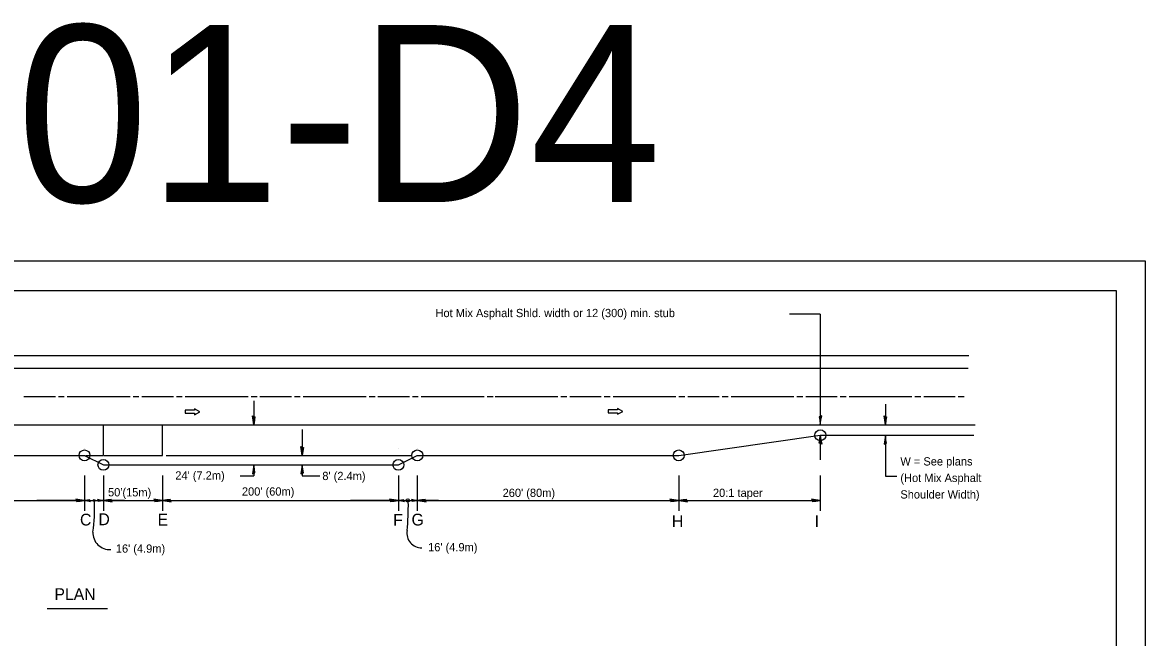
# Model space of a CAD drawing. Extents: x 112682 to 126021, y 61994 to 72129.
# Drawn here: x 113431 to 114382, y 68075 to 68596 of the extents above; entities that cross this region are included whole.
import ezdxf

# ---------------------------------------------------------------- set-up
doc = ezdxf.new("R2010")
doc.units = 0
for name, color, linetype in [('Default', 7, 'Continuous'), ('Sheets_50 Reference Boundary', 7, 'Continuous'), ('Sheets_General Details', 7, 'Continuous'), ('Sheets_Printer Plotting Border', 7, 'Continuous')]:
    doc.layers.add(name, color=color, linetype=linetype)

msp = doc.modelspace()

# ---------------------------------------------------------------- linework, layer by layer
at = {"layer": 'Default'}
for points in [[(113626.61, 68262.02), (113627.64, 68261.79), (113627.2, 68258.88), (113626.71, 68255.13), (113626.16, 68259.13), (113625.55, 68262.63), (113626.61, 68262.02), (113627.29, 68261.71), (113626.71, 68257.65), (113625.93, 68262.09), (113626.8, 68261.43), (113626.68, 68259.57), (113626.41, 68261.36)], [(114106.82, 68262.02), (114105.79, 68261.79), (114106.23, 68258.88), (114106.72, 68255.13), (114107.27, 68259.13), (114107.88, 68262.63), (114106.82, 68262.02), (114106.14, 68261.71), (114106.72, 68257.65), (114107.5, 68262.09), (114106.63, 68261.43), (114106.75, 68259.57), (114107.02, 68261.36)], [(114161.74, 68262.02), (114162.77, 68261.79), (114162.33, 68258.88), (114161.84, 68255.13), (114161.29, 68259.13), (114160.68, 68262.63), (114161.74, 68262.02), (114162.42, 68261.71), (114161.83, 68257.65), (114161.05, 68262.09), (114161.93, 68261.43), (114161.81, 68259.57), (114161.54, 68261.36)], [(114106.82, 68239.35), (114105.79, 68239.58), (114106.23, 68242.49), (114106.72, 68246.24), (114107.27, 68242.24), (114107.88, 68238.74), (114106.82, 68239.35), (114106.14, 68239.66), (114106.72, 68243.72), (114107.5, 68239.28), (114106.63, 68239.93), (114106.75, 68241.8), (114107.02, 68240.01)], [(114161.74, 68239.35), (114162.77, 68239.58), (114162.33, 68242.49), (114161.84, 68246.24), (114161.29, 68242.24), (114160.68, 68238.74), (114161.74, 68239.35), (114162.42, 68239.66), (114161.83, 68243.72), (114161.05, 68239.28), (114161.93, 68239.93), (114161.81, 68241.8), (114161.54, 68240.01)], [(113667.61, 68236.02), (113668.64, 68235.79), (113668.2, 68232.88), (113667.71, 68229.13), (113667.16, 68233.13), (113666.55, 68236.63), (113667.61, 68236.02), (113668.29, 68235.71), (113667.71, 68231.65), (113666.93, 68236.09), (113667.8, 68235.43), (113667.68, 68233.57), (113667.41, 68235.36)], [(113626.61, 68214.24), (113627.64, 68214.48), (113627.2, 68217.39), (113626.71, 68221.13), (113626.16, 68217.13), (113625.55, 68213.63), (113626.61, 68214.24), (113627.29, 68214.55), (113626.71, 68218.62), (113625.93, 68214.17), (113626.8, 68214.83), (113626.68, 68216.7), (113626.41, 68214.9)], [(113667.61, 68214.24), (113668.64, 68214.48), (113668.2, 68217.39), (113667.71, 68221.13), (113667.16, 68217.13), (113666.55, 68213.63), (113667.61, 68214.24), (113668.29, 68214.55), (113667.71, 68218.62), (113666.93, 68214.17), (113667.8, 68214.83), (113667.68, 68216.7), (113667.41, 68214.9)], [(113476.33, 68191.03), (113476.56, 68190.01), (113479.47, 68190.45), (113483.22, 68190.93), (113479.22, 68191.48), (113475.72, 68192.1), (113476.33, 68191.03), (113476.64, 68190.35), (113480.7, 68190.94), (113476.26, 68191.72), (113476.92, 68190.84), (113478.78, 68190.96), (113476.99, 68191.23)], [(113506.1, 68190.83), (113505.87, 68191.86), (113502.96, 68191.42), (113499.22, 68190.93), (113503.22, 68190.38), (113506.72, 68189.77), (113506.1, 68190.83), (113505.8, 68191.51), (113501.73, 68190.93), (113506.18, 68190.15), (113505.52, 68191.02), (113503.65, 68190.9), (113505.45, 68190.63)], [(113542.48, 68191.03), (113542.71, 68190.01), (113545.62, 68190.45), (113549.36, 68190.93), (113545.37, 68191.48), (113541.86, 68192.1), (113542.48, 68191.03), (113542.79, 68190.35), (113546.85, 68190.94), (113542.41, 68191.72), (113543.06, 68190.84), (113544.93, 68190.96), (113543.13, 68191.23)], [(113556.1, 68190.83), (113555.87, 68191.86), (113552.96, 68191.42), (113549.22, 68190.93), (113553.22, 68190.38), (113556.72, 68189.77), (113556.1, 68190.83), (113555.8, 68191.51), (113551.73, 68190.93), (113556.18, 68190.15), (113555.52, 68191.02), (113553.65, 68190.9), (113555.45, 68190.63)], [(113742.33, 68191.03), (113742.56, 68190.01), (113745.47, 68190.45), (113749.22, 68190.93), (113745.22, 68191.48), (113741.72, 68192.1), (113742.33, 68191.03), (113742.64, 68190.35), (113746.7, 68190.94), (113742.26, 68191.72), (113742.92, 68190.84), (113744.78, 68190.96), (113742.99, 68191.23)], [(113772.1, 68190.83), (113771.87, 68191.86), (113768.96, 68191.42), (113765.22, 68190.93), (113769.22, 68190.38), (113772.72, 68189.77), (113772.1, 68190.83), (113771.8, 68191.51), (113767.73, 68190.93), (113772.18, 68190.15), (113771.52, 68191.02), (113769.65, 68190.9), (113771.45, 68190.63)], [(113979.83, 68191.03), (113980.06, 68190.01), (113982.97, 68190.45), (113986.72, 68190.93), (113982.72, 68191.48), (113979.22, 68192.1), (113979.83, 68191.03), (113980.14, 68190.35), (113984.2, 68190.94), (113979.76, 68191.72), (113980.42, 68190.84), (113982.28, 68190.96), (113980.49, 68191.23)], [(113993.6, 68190.83), (113993.37, 68191.86), (113990.46, 68191.42), (113986.72, 68190.93), (113990.72, 68190.38), (113994.22, 68189.77), (113993.6, 68190.83), (113993.3, 68191.51), (113989.23, 68190.93), (113993.68, 68190.15), (113993.02, 68191.02), (113991.15, 68190.9), (113992.95, 68190.63)], [(114099.83, 68191.03), (114100.06, 68190.01), (114102.97, 68190.45), (114106.72, 68190.93), (114102.72, 68191.48), (114099.22, 68192.1), (114099.83, 68191.03), (114100.14, 68190.35), (114104.2, 68190.94), (114099.76, 68191.72), (114100.42, 68190.84), (114102.28, 68190.96), (114100.49, 68191.23)]]:
    msp.add_lwpolyline(points, dxfattribs=at)
at = {"layer": 'Sheets_50 Reference Boundary'}
msp.add_lwpolyline([(112782.29, 68368.9), (114357.29, 68368.9), (114357.29, 67368.91), (112782.29, 67368.91)], close=True, dxfattribs=at)
at = {"layer": 'Sheets_General Details'}
for p, q in [((114382.29, 68393.91), (112682.29, 68393.91)), ((114382.29, 67293.91), (114382.29, 68393.91)), ((114106.72, 68348.92), (114080.72, 68348.92)), ((114106.72, 68348.92), (114106.72, 68255.13)), ((112833.37, 68313.88), (114232.52, 68313.88)), ((112834.25, 68303.13), (114232.07, 68303.13)), ((113626.71, 68275.46), (113626.71, 68255.13)), ((114161.84, 68272.65), (114161.84, 68255.13)), ((112833.81, 68255.13), (114237.82, 68255.13)), ((113499.22, 68229.13), (113499.22, 68255.13)), ((113549.22, 68229.13), (113549.22, 68255.13)), ((113667.71, 68250.98), (113667.71, 68229.13)), ((113986.72, 68229.13), (114106.72, 68246.24)), ((114106.72, 68246.24), (114236.83, 68246.24)), ((114106.72, 68246.24), (114106.72, 68225.5)), ((114161.84, 68246.24), (114161.84, 68211.51)), ((113483.22, 68235.13), (113483.22, 68235.13)), ((113749.22, 68235.13), (113749.22, 68235.13)), ((113765.22, 68235.13), (113765.22, 68235.13)), ((113088.52, 68229.13), (113483.22, 68229.13)), ((113483.22, 68229.13), (113499.22, 68221.13)), ((113484.24, 68229.13), (113498.76, 68229.13)), ((113499.22, 68229.13), (113549.22, 68229.13)), ((113552.28, 68229.13), (113760.46, 68229.13)), ((113749.22, 68221.13), (113765.22, 68229.13)), ((113765.22, 68229.13), (113765.22, 68229.13)), ((113765.22, 68229.13), (113986.72, 68229.13)), ((113986.72, 68229.13), (113986.72, 68229.13)), ((113499.22, 68221.13), (113749.22, 68221.13)), ((113626.71, 68221.13), (113626.71, 68211.74)), ((113667.71, 68221.13), (113667.71, 68211.74)), ((113483.22, 68212.13), (113483.22, 68182.13)), ((113499.22, 68212.13), (113499.22, 68182.13)), ((113549.22, 68212.13), (113549.22, 68182.13)), ((113615.02, 68211.74), (113626.71, 68211.74)), ((113667.71, 68211.74), (113682.48, 68211.74)), ((113749.22, 68212.13), (113749.22, 68182.13)), ((113765.22, 68212.13), (113765.22, 68182.13)), ((113986.72, 68212.13), (113986.72, 68182.13)), ((114106.72, 68212.13), (114106.72, 68182.13)), ((114161.84, 68211.51), (114171.47, 68211.51)), ((113024.22, 68190.93), (113483.22, 68190.93)), ((113483.22, 68190.93), (113442.73, 68190.93)), ((113483.22, 68190.93), (113499.22, 68190.93)), ((113517.22, 68190.93), (113499.22, 68190.93)), ((113499.22, 68190.93), (113549.22, 68190.93)), ((113499.22, 68190.93), (113548.37, 68190.93)), ((113549.22, 68190.93), (113749.22, 68190.93)), ((113749.22, 68190.93), (113708.73, 68190.93)), ((113749.22, 68190.93), (113765.22, 68190.93)), ((113783.22, 68190.93), (113765.22, 68190.93)), ((113765.22, 68190.93), (114024.22, 68190.93)), ((113986.72, 68190.93), (114106.72, 68190.93)), ((113451.59, 68099.46), (113502.57, 68099.46))]:
    msp.add_line(p, q, dxfattribs=at)
for points in [[(112782.29, 68368.91), (114357.29, 68368.91), (114357.29, 67318.91), (112782.29, 67318.91)], [(113568.41, 68264.92), (113576.33, 68264.92), (113576.33, 68263.67), (113580.91, 68266.17), (113576.33, 68268.67), (113576.33, 68267.42), (113568.41, 68267.42)], [(113926.87, 68265.24), (113934.79, 68265.24), (113934.79, 68263.99), (113939.37, 68266.49), (113934.79, 68268.99), (113934.79, 68267.74), (113926.87, 68267.74)]]:
    msp.add_lwpolyline(points, close=True, dxfattribs=at)
for points in [[(113431.88, 68279.13), (113458.55, 68279.13)], [(113461.05, 68279.13), (113466.05, 68279.13)], [(113468.55, 68279.13), (113521.88, 68279.13)], [(113524.38, 68279.13), (113529.38, 68279.13)], [(113531.88, 68279.13), (113558.55, 68279.13)], [(113561.05, 68279.13), (113566.05, 68279.13)], [(113568.55, 68279.13), (113621.88, 68279.13)], [(113624.38, 68279.13), (113629.38, 68279.13)], [(113631.88, 68279.13), (113658.55, 68279.13)], [(113661.05, 68279.13), (113666.05, 68279.13)], [(113668.55, 68279.13), (113721.88, 68279.13)], [(113724.38, 68279.13), (113729.38, 68279.13)], [(113731.88, 68279.13), (113758.55, 68279.13)], [(113761.05, 68279.13), (113766.05, 68279.13)], [(113768.55, 68279.13), (113821.88, 68279.13)], [(113824.38, 68279.13), (113829.38, 68279.13)], [(113831.05, 68279.13), (113884.38, 68279.13)], [(113886.88, 68279.13), (113891.88, 68279.13)], [(113894.38, 68279.13), (113921.05, 68279.13)], [(113923.55, 68279.13), (113928.55, 68279.13)], [(113931.05, 68279.13), (113984.38, 68279.13)], [(113986.88, 68279.13), (113991.88, 68279.13)], [(113994.38, 68279.13), (114021.05, 68279.13)], [(114023.55, 68279.13), (114028.55, 68279.13)], [(114031.05, 68279.13), (114084.38, 68279.13)], [(114086.88, 68279.13), (114091.88, 68279.13)], [(114094.38, 68279.13), (114121.05, 68279.13)], [(114123.55, 68279.13), (114128.55, 68279.13)], [(114131.05, 68279.13), (114184.38, 68279.13)], [(114186.88, 68279.13), (114191.88, 68279.13)], [(114194.38, 68279.13), (114221.05, 68279.13)], [(114223.55, 68279.13), (114228.55, 68279.13)], [(113487.81, 68190.87), (113487.66, 68191.55), (113485.71, 68191.26), (113483.22, 68190.93), (113485.88, 68190.57), (113488.22, 68190.16), (113487.81, 68190.87), (113487.6, 68191.32), (113484.9, 68190.93), (113487.86, 68190.41), (113487.42, 68190.99), (113486.18, 68190.91), (113487.37, 68190.73)], [(113494.63, 68191), (113494.78, 68190.32), (113496.72, 68190.61), (113499.22, 68190.93), (113496.55, 68191.3), (113494.22, 68191.71), (113494.63, 68191), (113494.83, 68190.55), (113497.54, 68190.94), (113494.58, 68191.46), (113495.02, 68190.87), (113496.26, 68190.95), (113495.06, 68191.13)], [(113753.81, 68190.87), (113753.66, 68191.55), (113751.71, 68191.26), (113749.22, 68190.93), (113751.88, 68190.57), (113754.22, 68190.16), (113753.81, 68190.87), (113753.6, 68191.32), (113750.9, 68190.93), (113753.86, 68190.41), (113753.42, 68190.99), (113752.18, 68190.91), (113753.37, 68190.73)], [(113760.63, 68191), (113760.78, 68190.32), (113762.72, 68190.61), (113765.22, 68190.93), (113762.55, 68191.3), (113760.22, 68191.71), (113760.63, 68191), (113760.83, 68190.55), (113763.54, 68190.94), (113760.58, 68191.46), (113761.02, 68190.87), (113762.26, 68190.95), (113761.06, 68191.13)]]:
    msp.add_lwpolyline(points, dxfattribs=at)
for centre, radius in [((114106.72, 68246.24), 4.62), ((113483.22, 68229.13), 4.62), ((113765.22, 68229.13), 4.62), ((113986.72, 68229.13), 4.62), ((113499.22, 68221.13), 4.62), ((113749.22, 68221.13), 4.62), ((113491.46, 68190.96), 0.821), ((113757.17, 68190.94), 1.39)]:
    msp.add_circle(centre, radius, dxfattribs=at)
for centre, radius, start, end in [((113538.18, 68186.29), 219.43, 354.53477, 0.88311), ((113504.59, 68163.6), 14.3, 177.50712, 273.38176), ((113768.83, 68163.15), 12.42, 169.60375, 271.14869)]:
    msp.add_arc(centre, radius, start, end, dxfattribs=at)
msp.add_ellipse((113188.86, 68184.07), major_axis=(302.9, 0), ratio=0.667611, start_param=6.184882, end_param=6.313587, dxfattribs=at)
at = {"layer": 'Sheets_Printer Plotting Border'}
msp.add_lwpolyline([(112682.29, 67293.91), (114382.29, 67293.91), (114382.29, 68393.91), (112682.29, 68393.91)], close=True, dxfattribs=at)

# ---------------------------------------------------------------- texts
at = {"layer": 'Sheets_General Details'}
for s, height, p in [('420101-D4', 150, (112979.53, 68443.91)), ('Hot Mix Asphalt Shld. width or 12 (300) min. stub', 7, (113780.63, 68346.35)), ('W = See plans', 7, (114174.54, 68220.59)), ("24' (7.2m)", 7, (113560.15, 68208.68)), ("8' (2.4m)", 7, (113684.74, 68208.24)), ('(Hot Mix Asphalt ', 7, (114174.54, 68206.59)), ("50'(15m)", 7, (113503.14, 68194.4)), ("200' (60m)", 7, (113616.59, 68195.07)), ("260' (80m)", 7, (113837.51, 68193.93)), ('20:1 taper', 7, (114015.72, 68193.93)), ('Shoulder Width)', 7, (114174.54, 68192.59)), ('C', 10, (113479.38, 68169.73)), ('D', 10, (113495, 68170)), ('E', 10, (113545.15, 68169.73)), ('F', 10, (113744.77, 68169.46)), ('G', 10, (113760.32, 68169.73)), ('H', 10, (113980.92, 68168.4)), ('I', 10, (114101.89, 68168.4)), ("16' (4.9m)", 7, (113509.74, 68146.68)), ("16' (4.9m)", 7, (113774.35, 68147.86)), ('PLAN', 10, (113457.71, 68106.57))]:
    msp.add_text(s, height=height, dxfattribs=at).set_placement(p)

doc.saveas('drawing.dxf')
